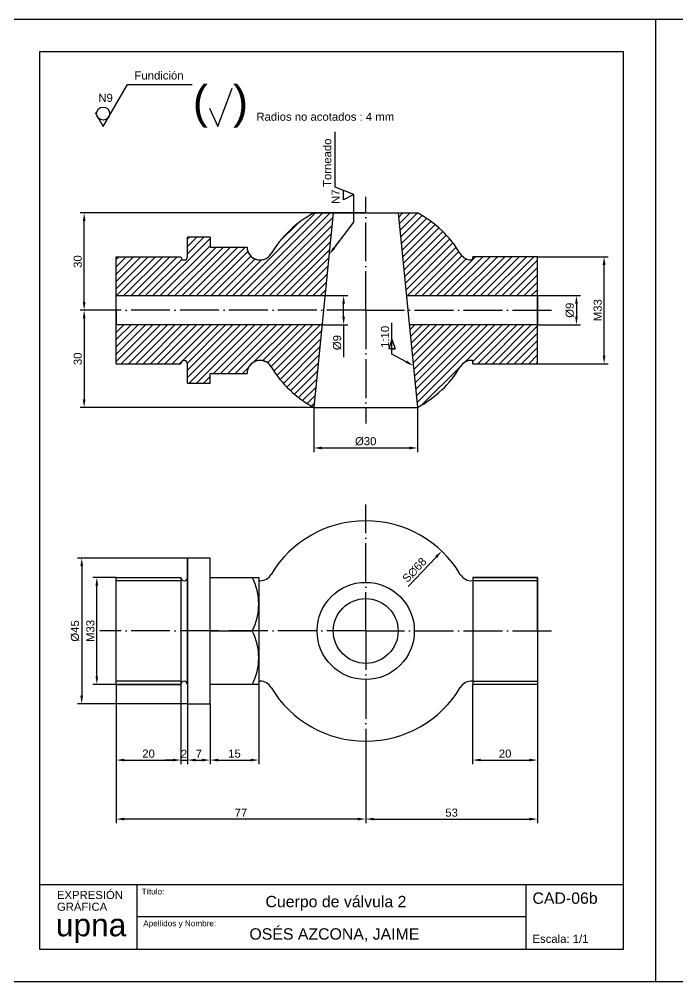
# Model space of a CAD drawing. Header units: millimetres. Extents: x 4357 to 9851, y 1421 to 2962.
# Drawn here: x 5211 to 5414.2, y 1421.5 to 1718.5 of the extents above; entities that cross this region are included whole.
import ezdxf

# ---------------------------------------------------------------- set-up
doc = ezdxf.new("R2010")
doc.units = ezdxf.units.MM
doc.linetypes.add('ACAD_ISO04W100', pattern=[30, 24, -3, 0, -3])
for name, color, linetype in [('010_formato', 5, 'Continuous'), ('015_cajetin', 4, 'Continuous'), ('020_rotulacion_textos', 4, 'Continuous'), ('030_linea_continua_gruesa', 7, 'Continuous'), ('031_linea_continua_fina', 4, 'Continuous'), ('034_ejes', 2, 'Continuous'), ('035_rayados_sombreados', 3, 'Continuous'), ('040_cotas', 1, 'Continuous')]:
    doc.layers.add(name, color=color, linetype=linetype)
doc.styles.add('Arial 1.8', font='arial.ttf', dxfattribs={"height": 1.8})
doc.styles.add('Arial 2.5', font='arial.ttf', dxfattribs={"height": 2.5})
doc.styles.add('Arial 3.5', font='arial.ttf', dxfattribs={"height": 3.5})
doc.styles.add('Estilo1', font='arial.ttf', dxfattribs={"height": 10})
doc.styles.add('LogoUpna', font='swissl.ttf')
doc.dimstyles.new('Arial 2.5', dxfattribs={"dimtxt": 2.5, "dimasz": 2.5, "dimexe": 1.25, "dimexo": 0, "dimgap": 0.7, "dimtad": 1, "dimtxsty": 'Arial 2.5', "dimcen": 2.5, "dimadec": 0, "dimazin": 0, "dimtfac": 1, "dimtmove": 0, "dimatfit": 3, "dimfxl": 1, "dimarcsym": 0})

# ---------------------------------------------------------------- blocks, each defined once
blk = doc.blocks.new('*D76')
at = {"layer": '040_cotas', "color": 0, "lineweight": -2, "transparency": 16777216}
for p, q in [((5370.89, 1633.19), (5384.16, 1633.19)), ((5382.91, 1630.69), (5382.91, 1626.69)), ((5370.89, 1624.19), (5384.16, 1624.19))]:
    blk.add_line(p, q, dxfattribs=at)
at = {"layer": '040_cotas', "color": 0, "transparency": 16777216}
for points in [[(5382.5, 1630.69), (5383.33, 1630.69), (5382.91, 1633.19)], [(5382.5, 1626.69), (5383.33, 1626.69), (5382.91, 1624.19)]]:
    blk.add_solid(points, dxfattribs=at)
at = {"layer": 'Defpoints', "color": 0, "transparency": 16777216}
for p in [(5370.89, 1633.19), (5370.89, 1624.19), (5382.91, 1624.19)]:
    blk.add_point(p, dxfattribs=at)
at = {"layer": '040_cotas', "color": 0, "transparency": 16777216, "insert": (5380.87, 1628.69), "char_height": 2.5, "attachment_point": 5, "rotation": 90, "style": 'Arial 2.5'}
blk.add_mtext('%%C9', dxfattribs=at)
blk = doc.blocks.new('*D77')
at = {"layer": '040_cotas', "color": 0, "lineweight": -2, "transparency": 16777216}
for p, q in [((5370.89, 1645.19), (5392.7, 1645.19)), ((5391.45, 1614.69), (5391.45, 1642.69)), ((5370.89, 1612.19), (5392.7, 1612.19))]:
    blk.add_line(p, q, dxfattribs=at)
at = {"layer": '040_cotas', "color": 0, "transparency": 16777216}
for points in [[(5391.03, 1642.69), (5391.86, 1642.69), (5391.45, 1645.19)], [(5391.03, 1614.69), (5391.86, 1614.69), (5391.45, 1612.19)]]:
    blk.add_solid(points, dxfattribs=at)
at = {"layer": 'Defpoints', "color": 0, "transparency": 16777216}
for p in [(5370.89, 1645.19), (5391.45, 1645.19), (5370.89, 1612.19)]:
    blk.add_point(p, dxfattribs=at)
at = {"layer": '040_cotas', "color": 0, "transparency": 16777216, "insert": (5389.47, 1628.69), "char_height": 2.5, "attachment_point": 5, "rotation": 90, "style": 'Arial 2.5'}
blk.add_mtext('M33', dxfattribs=at)
blk = doc.blocks.new('*D78')
at = {"layer": '040_cotas', "color": 0, "lineweight": -2, "transparency": 16777216}
for p, q in [((5301.89, 1598.69), (5301.89, 1584.93)), ((5333.89, 1598.69), (5333.89, 1584.93)), ((5304.39, 1586.18), (5331.39, 1586.18))]:
    blk.add_line(p, q, dxfattribs=at)
at = {"layer": '040_cotas', "color": 0, "transparency": 16777216}
for points in [[(5304.39, 1586.59), (5304.39, 1585.76), (5301.89, 1586.18)], [(5331.39, 1586.59), (5331.39, 1585.76), (5333.89, 1586.18)]]:
    blk.add_solid(points, dxfattribs=at)
at = {"layer": 'Defpoints', "color": 0, "transparency": 16777216}
for p in [(5301.89, 1598.69), (5333.89, 1598.69), (5333.89, 1586.18)]:
    blk.add_point(p, dxfattribs=at)
at = {"layer": '040_cotas', "color": 0, "transparency": 16777216, "insert": (5317.89, 1588.22), "char_height": 2.5, "attachment_point": 5, "style": 'Arial 2.5'}
blk.add_mtext('%%C30', dxfattribs=at)
blk = doc.blocks.new('*D79')
at = {"layer": '040_cotas', "color": 0, "lineweight": -2, "transparency": 16777216}
for p, q in [((5240.89, 1628.69), (5229.77, 1628.69)), ((5231.02, 1626.19), (5231.02, 1601.19)), ((5301.89, 1598.69), (5229.77, 1598.69))]:
    blk.add_line(p, q, dxfattribs=at)
at = {"layer": '040_cotas', "color": 0, "transparency": 16777216}
for points in [[(5230.6, 1626.19), (5231.43, 1626.19), (5231.02, 1628.69)], [(5230.6, 1601.19), (5231.43, 1601.19), (5231.02, 1598.69)]]:
    blk.add_solid(points, dxfattribs=at)
at = {"layer": 'Defpoints', "color": 0, "transparency": 16777216}
for p in [(5240.89, 1628.69), (5231.02, 1598.69), (5301.89, 1598.69)]:
    blk.add_point(p, dxfattribs=at)
at = {"layer": '040_cotas', "color": 0, "transparency": 16777216, "insert": (5229.04, 1613.69), "char_height": 2.5, "attachment_point": 5, "rotation": 90, "style": 'Arial 2.5'}
blk.add_mtext('30', dxfattribs=at)
blk = doc.blocks.new('*D80')
at = {"layer": '040_cotas', "color": 0, "lineweight": -2, "transparency": 16777216}
for p, q in [((5307.89, 1658.69), (5229.77, 1658.69)), ((5231.02, 1631.19), (5231.02, 1656.19)), ((5240.89, 1628.69), (5229.77, 1628.69))]:
    blk.add_line(p, q, dxfattribs=at)
at = {"layer": '040_cotas', "color": 0, "transparency": 16777216}
for points in [[(5230.6, 1656.19), (5231.43, 1656.19), (5231.02, 1658.69)], [(5230.6, 1631.19), (5231.43, 1631.19), (5231.02, 1628.69)]]:
    blk.add_solid(points, dxfattribs=at)
at = {"layer": 'Defpoints', "color": 0, "transparency": 16777216}
for p in [(5231.02, 1658.69), (5307.89, 1658.69), (5240.89, 1628.69)]:
    blk.add_point(p, dxfattribs=at)
at = {"layer": '040_cotas', "color": 0, "transparency": 16777216, "insert": (5229.04, 1643.69), "char_height": 2.5, "attachment_point": 5, "rotation": 90, "style": 'Arial 2.5'}
blk.add_mtext('30', dxfattribs=at)
blk = doc.blocks.new('*D82')
at = {"layer": '040_cotas', "color": 0, "lineweight": -2, "transparency": 16777216}
blk.add_line((5330.98, 1543.46), (5339.62, 1552.53), dxfattribs=at)
at = {"layer": '040_cotas', "color": 0, "transparency": 16777216}
blk.add_solid([(5339.31, 1552.82), (5339.92, 1552.24), (5341.34, 1554.34)], dxfattribs=at)
at = {"layer": 'Defpoints', "color": 0, "transparency": 16777216}
for p in [(5341.34, 1554.34), (5294.44, 1505.1)]:
    blk.add_point(p, dxfattribs=at)
at = {"layer": '040_cotas', "color": 0, "transparency": 16777216, "insert": (5332.95, 1548.5), "char_height": 2.5, "attachment_point": 5, "rotation": 46.3978, "style": 'Arial 2.5'}
blk.add_mtext('S∅68', dxfattribs=at)
blk = doc.blocks.new('*D83')
at = {"layer": '040_cotas', "color": 0, "lineweight": -2, "transparency": 16777216}
for p, q in [((5350.89, 1513.22), (5350.89, 1488.63)), ((5370.89, 1513.22), (5370.89, 1488.63)), ((5353.39, 1489.88), (5368.39, 1489.88))]:
    blk.add_line(p, q, dxfattribs=at)
at = {"layer": '040_cotas', "color": 0, "transparency": 16777216}
for points in [[(5353.39, 1490.29), (5353.39, 1489.46), (5350.89, 1489.88)], [(5368.39, 1490.29), (5368.39, 1489.46), (5370.89, 1489.88)]]:
    blk.add_solid(points, dxfattribs=at)
at = {"layer": 'Defpoints', "color": 0, "transparency": 16777216}
for p in [(5350.89, 1513.22), (5370.89, 1513.22), (5370.89, 1489.88)]:
    blk.add_point(p, dxfattribs=at)
at = {"layer": '040_cotas', "color": 0, "transparency": 16777216, "insert": (5360.89, 1491.85), "char_height": 2.5, "attachment_point": 5, "style": 'Arial 2.5'}
blk.add_mtext('20', dxfattribs=at)
blk = doc.blocks.new('*D84')
at = {"layer": '040_cotas', "color": 0, "lineweight": -2, "transparency": 16777216}
for p, q in [((5240.89, 1546.22), (5233.68, 1546.22)), ((5234.93, 1515.72), (5234.93, 1543.72)), ((5240.89, 1513.22), (5233.68, 1513.22))]:
    blk.add_line(p, q, dxfattribs=at)
at = {"layer": '040_cotas', "color": 0, "transparency": 16777216}
for points in [[(5234.51, 1543.72), (5235.35, 1543.72), (5234.93, 1546.22)], [(5234.51, 1515.72), (5235.35, 1515.72), (5234.93, 1513.22)]]:
    blk.add_solid(points, dxfattribs=at)
at = {"layer": 'Defpoints', "color": 0, "transparency": 16777216}
for p in [(5234.93, 1546.22), (5240.89, 1546.22), (5240.89, 1513.22)]:
    blk.add_point(p, dxfattribs=at)
at = {"layer": '040_cotas', "color": 0, "transparency": 16777216, "insert": (5232.95, 1529.72), "char_height": 2.5, "attachment_point": 5, "rotation": 90, "style": 'Arial 2.5'}
blk.add_mtext('M33', dxfattribs=at)
blk = doc.blocks.new('*D85')
at = {"layer": '040_cotas', "color": 0, "lineweight": -2, "transparency": 16777216}
for p, q in [((5262.89, 1552.22), (5229.01, 1552.22)), ((5230.26, 1549.72), (5230.26, 1509.72)), ((5262.89, 1507.22), (5229.01, 1507.22))]:
    blk.add_line(p, q, dxfattribs=at)
at = {"layer": '040_cotas', "color": 0, "transparency": 16777216}
for points in [[(5229.85, 1549.72), (5230.68, 1549.72), (5230.26, 1552.22)], [(5229.85, 1509.72), (5230.68, 1509.72), (5230.26, 1507.22)]]:
    blk.add_solid(points, dxfattribs=at)
at = {"layer": 'Defpoints', "color": 0, "transparency": 16777216}
for p in [(5262.89, 1552.22), (5230.26, 1507.22), (5262.89, 1507.22)]:
    blk.add_point(p, dxfattribs=at)
at = {"layer": '040_cotas', "color": 0, "transparency": 16777216, "insert": (5228.22, 1529.72), "char_height": 2.5, "attachment_point": 5, "rotation": 90, "style": 'Arial 2.5'}
blk.add_mtext('%%C45', dxfattribs=at)
blk = doc.blocks.new('*D86')
at = {"layer": '040_cotas', "color": 0, "lineweight": -2, "transparency": 16777216}
for p, q in [((5240.89, 1513.22), (5240.89, 1488.63)), ((5260.89, 1513.22), (5260.89, 1488.63)), ((5243.39, 1489.88), (5258.39, 1489.88))]:
    blk.add_line(p, q, dxfattribs=at)
at = {"layer": '040_cotas', "color": 0, "transparency": 16777216}
for points in [[(5243.39, 1490.29), (5243.39, 1489.46), (5240.89, 1489.88)], [(5258.39, 1490.29), (5258.39, 1489.46), (5260.89, 1489.88)]]:
    blk.add_solid(points, dxfattribs=at)
at = {"layer": 'Defpoints', "color": 0, "transparency": 16777216}
for p in [(5240.89, 1513.22), (5260.89, 1513.22), (5260.89, 1489.88)]:
    blk.add_point(p, dxfattribs=at)
at = {"layer": '040_cotas', "color": 0, "transparency": 16777216, "insert": (5250.89, 1491.85), "char_height": 2.5, "attachment_point": 5, "style": 'Arial 2.5'}
blk.add_mtext('20', dxfattribs=at)
blk = doc.blocks.new('*D88')
at = {"layer": '040_cotas', "color": 0, "lineweight": -2, "transparency": 16777216}
for p, q in [((5262.89, 1507.22), (5262.89, 1488.63)), ((5269.89, 1507.22), (5269.89, 1488.63)), ((5265.39, 1489.88), (5267.39, 1489.88))]:
    blk.add_line(p, q, dxfattribs=at)
at = {"layer": '040_cotas', "color": 0, "transparency": 16777216}
for points in [[(5265.39, 1490.29), (5265.39, 1489.46), (5262.89, 1489.88)], [(5267.39, 1490.29), (5267.39, 1489.46), (5269.89, 1489.88)]]:
    blk.add_solid(points, dxfattribs=at)
at = {"layer": 'Defpoints', "color": 0, "transparency": 16777216}
for p in [(5262.89, 1507.22), (5269.89, 1507.22), (5269.89, 1489.88)]:
    blk.add_point(p, dxfattribs=at)
at = {"layer": '040_cotas', "color": 0, "transparency": 16777216, "insert": (5266.39, 1491.83), "char_height": 2.5, "attachment_point": 5, "style": 'Arial 2.5'}
blk.add_mtext('7', dxfattribs=at)
blk = doc.blocks.new('*D89')
at = {"layer": '040_cotas', "color": 0, "lineweight": -2, "transparency": 16777216}
for p, q in [((5284.89, 1513.22), (5284.89, 1488.63)), ((5269.89, 1507.22), (5269.89, 1488.63)), ((5272.39, 1489.88), (5282.39, 1489.88))]:
    blk.add_line(p, q, dxfattribs=at)
at = {"layer": '040_cotas', "color": 0, "transparency": 16777216}
for points in [[(5272.39, 1490.29), (5272.39, 1489.46), (5269.89, 1489.88)], [(5282.39, 1490.29), (5282.39, 1489.46), (5284.89, 1489.88)]]:
    blk.add_solid(points, dxfattribs=at)
at = {"layer": 'Defpoints', "color": 0, "transparency": 16777216}
for p in [(5284.89, 1513.22), (5269.89, 1507.22), (5284.89, 1489.88)]:
    blk.add_point(p, dxfattribs=at)
at = {"layer": '040_cotas', "color": 0, "transparency": 16777216, "insert": (5277.39, 1491.85), "char_height": 2.5, "attachment_point": 5, "style": 'Arial 2.5'}
blk.add_mtext('15', dxfattribs=at)
blk = doc.blocks.new('*D90')
at = {"layer": '040_cotas', "color": 0, "lineweight": -2, "transparency": 16777216}
for p, q in [((5240.89, 1513.22), (5240.89, 1470.42)), ((5317.89, 1490.72), (5317.89, 1470.42)), ((5315.39, 1471.67), (5243.39, 1471.67))]:
    blk.add_line(p, q, dxfattribs=at)
at = {"layer": '040_cotas', "color": 0, "transparency": 16777216}
for points in [[(5243.39, 1472.08), (5243.39, 1471.25), (5240.89, 1471.67)], [(5315.39, 1472.08), (5315.39, 1471.25), (5317.89, 1471.67)]]:
    blk.add_solid(points, dxfattribs=at)
at = {"layer": 'Defpoints', "color": 0, "transparency": 16777216}
for p in [(5240.89, 1513.22), (5317.89, 1490.72), (5240.89, 1471.67)]:
    blk.add_point(p, dxfattribs=at)
at = {"layer": '040_cotas', "color": 0, "transparency": 16777216, "insert": (5279.39, 1473.62), "char_height": 2.5, "attachment_point": 5, "style": 'Arial 2.5'}
blk.add_mtext('77', dxfattribs=at)
blk = doc.blocks.new('*D91')
at = {"layer": '040_cotas', "color": 0, "lineweight": -2, "transparency": 16777216}
for p, q in [((5370.89, 1513.22), (5370.89, 1470.42)), ((5317.89, 1490.72), (5317.89, 1470.42)), ((5320.39, 1471.67), (5368.39, 1471.67))]:
    blk.add_line(p, q, dxfattribs=at)
at = {"layer": '040_cotas', "color": 0, "transparency": 16777216}
for points in [[(5320.39, 1472.08), (5320.39, 1471.25), (5317.89, 1471.67)], [(5368.39, 1472.08), (5368.39, 1471.25), (5370.89, 1471.67)]]:
    blk.add_solid(points, dxfattribs=at)
at = {"layer": 'Defpoints', "color": 0, "transparency": 16777216}
for p in [(5370.89, 1513.22), (5317.89, 1490.72), (5370.89, 1471.67)]:
    blk.add_point(p, dxfattribs=at)
at = {"layer": '040_cotas', "color": 0, "transparency": 16777216, "insert": (5344.39, 1473.64), "char_height": 2.5, "attachment_point": 5, "style": 'Arial 2.5'}
blk.add_mtext('53', dxfattribs=at)

msp = doc.modelspace()

# ---------------------------------------------------------------- hatches: boundary and pattern name
at = {"layer": '035_rayados_sombreados'}
h = msp.add_hatch(dxfattribs=at)
h.set_pattern_fill('ANSI31', color=256, scale=0.5)
h.set_pattern_definition([(45, (5, 5), (-1.122532, 1.122532), [])])
h.paths.add_polyline_path([(5240.892, 1624.193), (5240.892, 1612.193), (5260.892, 1612.193, -1), (5262.892, 1612.193), (5262.892, 1606.193), (5269.892, 1606.193), (5269.892, 1609.193), (5281.276, 1609.193, -0.7612829), (5288.71, 1611.246, 0.1363301), (5301.892, 1598.693), (5304.442, 1624.193)])
h.paths.add_polyline_path([(5281.276, 1648.193), (5269.892, 1648.193), (5269.892, 1651.193), (5262.892, 1651.193), (5262.892, 1645.193, -1), (5260.892, 1645.193), (5240.892, 1645.193), (5240.892, 1633.193), (5305.342, 1633.193), (5307.892, 1658.693), (5301.892, 1658.693, 0.1363301), (5288.71, 1646.14, -0.4691539), (5282.631, 1645.193, -0.2152504)])
h.paths.add_polyline_path([(5330.442, 1633.193), (5370.892, 1633.193), (5370.892, 1644.193), (5370.892, 1645.193), (5350.892, 1645.193), (5350.892, 1644.193), (5350.507, 1644.193, -0.2638641), (5347.074, 1646.14, 0.1363301), (5333.892, 1658.693), (5327.892, 1658.693)])
h.paths.add_polyline_path([(5333.892, 1598.693, 0.1363301), (5347.074, 1611.246, -0.2638641), (5350.507, 1613.193), (5350.892, 1613.193), (5350.892, 1612.193), (5370.892, 1612.193), (5370.892, 1624.193), (5331.342, 1624.193)])

# ---------------------------------------------------------------- linework, layer by layer
at = {"layer": '010_formato'}
for p, q in [((5197.343, 1718.472), (5407.343, 1718.472)), ((5407.343, 1718.472), (5407.343, 1421.472)), ((5407.343, 1718.472), (5617.343, 1718.472)), ((5407.343, 1421.472), (5197.343, 1421.472)), ((5617.343, 1421.472), (5407.343, 1421.472))]:
    msp.add_line(p, q, dxfattribs=at)
at = {"layer": '015_cajetin'}
for p, q in [((5217.343, 1708.472), (5397.343, 1708.472)), ((5217.343, 1431.472), (5217.343, 1708.472)), ((5397.343, 1708.472), (5397.343, 1431.472)), ((5217.343, 1451.472), (5397.343, 1451.472)), ((5247.343, 1431.472), (5247.343, 1451.472)), ((5367.343, 1451.472), (5367.343, 1431.472)), ((5367.343, 1441.472), (5247.343, 1441.472)), ((5397.343, 1431.472), (5217.343, 1431.472))]:
    msp.add_line(p, q, dxfattribs=at)
at = {"layer": '030_linea_continua_gruesa'}
for p, q in [((5301.892, 1658.693), (5333.892, 1658.693)), ((5307.892, 1658.693), (5301.892, 1598.693)), ((5317.892, 1658.693), (5307.892, 1658.693)), ((5317.892, 1658.693), (5327.892, 1658.693)), ((5327.892, 1658.693), (5333.892, 1598.693)), ((5269.892, 1651.193), (5262.892, 1651.193)), ((5262.892, 1645.193), (5262.892, 1651.193)), ((5269.892, 1651.193), (5269.892, 1648.193)), ((5269.892, 1648.193), (5281.276, 1648.193)), ((5240.892, 1612.193), (5240.892, 1645.193)), ((5240.892, 1645.193), (5260.892, 1645.193)), ((5350.892, 1644.193), (5350.507, 1644.193)), ((5370.892, 1645.193), (5350.892, 1645.193)), ((5350.892, 1644.193), (5350.892, 1645.193)), ((5370.892, 1612.193), (5370.892, 1645.193)), ((5370.892, 1613.193), (5370.892, 1644.193)), ((5240.892, 1628.693), (5240.892, 1633.193)), ((5240.892, 1633.193), (5305.342, 1633.193)), ((5240.892, 1624.193), (5240.892, 1633.193)), ((5330.442, 1633.193), (5370.892, 1633.193)), ((5370.892, 1633.193), (5370.892, 1624.193)), ((5240.892, 1628.693), (5240.892, 1624.193)), ((5304.442, 1624.193), (5240.892, 1624.193)), ((5370.892, 1624.193), (5331.342, 1624.193)), ((5285.276, 1613.193), (5284.892, 1613.193)), ((5350.892, 1613.193), (5350.507, 1613.193)), ((5350.892, 1612.193), (5350.892, 1613.193)), ((5240.892, 1612.193), (5260.892, 1612.193)), ((5262.892, 1606.193), (5262.892, 1612.193)), ((5350.892, 1612.193), (5370.892, 1612.193)), ((5269.892, 1606.193), (5269.892, 1609.193)), ((5269.892, 1609.193), (5281.276, 1609.193)), ((5262.892, 1606.193), (5269.892, 1606.193)), ((5301.892, 1598.693), (5333.892, 1598.693)), ((5262.892, 1529.718), (5262.892, 1552.218)), ((5262.892, 1552.218), (5262.892, 1507.218)), ((5269.892, 1552.218), (5262.892, 1552.218)), ((5269.892, 1507.218), (5269.892, 1552.218)), ((5240.892, 1513.218), (5240.892, 1546.218)), ((5240.892, 1546.218), (5260.892, 1546.218)), ((5260.892, 1546.218), (5260.892, 1513.218)), ((5262.892, 1513.218), (5262.892, 1546.218)), ((5269.892, 1546.218), (5284.892, 1546.218)), ((5284.892, 1546.218), (5284.892, 1513.218)), ((5284.892, 1545.218), (5285.276, 1545.218)), ((5370.892, 1546.218), (5350.892, 1546.218)), ((5350.892, 1546.218), (5350.892, 1513.218)), ((5350.892, 1546.218), (5370.892, 1546.218)), ((5370.892, 1529.718), (5370.892, 1546.218)), ((5370.892, 1546.218), (5370.892, 1513.218)), ((5269.892, 1529.718), (5282.892, 1529.718)), ((5269.892, 1529.718), (5282.892, 1529.718)), ((5284.892, 1529.718), (5284.892, 1513.218)), ((5260.892, 1513.218), (5240.892, 1513.218)), ((5240.892, 1513.218), (5260.892, 1513.218)), ((5284.892, 1513.218), (5269.892, 1513.218)), ((5284.892, 1514.218), (5285.276, 1514.218)), ((5370.892, 1513.218), (5350.892, 1513.218)), ((5262.892, 1507.218), (5269.892, 1507.218))]:
    msp.add_line(p, q, dxfattribs=at)
for radius in [15, 10]:
    msp.add_circle((5317.892, 1529.718), radius, dxfattribs=at)
for centre, radius, start, end in [((5317.892, 1628.693), 34, 118.07249, 149.12559), ((5317.892, 1628.693), 34, 30.87441, 61.92751), ((5285.276, 1648.193), 4, 180, 329.12559), ((5285.276, 1648.193), 4, 228.59038, 329.12559), ((5350.507, 1648.193), 4, 210.87441, 270), ((5261.892, 1645.193), 1, 180, 0), ((5261.892, 1612.193), 1, 0, 180), ((5285.276, 1609.193), 4, 30.87441, 180), ((5285.276, 1609.193), 4, 30.87441, 131.40962), ((5350.507, 1609.193), 4, 84.47933, 149.12559), ((5317.892, 1628.693), 34, 210.87441, 241.92751), ((5317.892, 1628.693), 34, 298.07249, 329.12559), ((5317.892, 1529.718), 34, 30.87441, 149.12559), ((5261.892, 1546.218), 1, 180, 0), ((5266.876, 1537.968), 18.016, 332.74601, 27.25399), ((5285.276, 1549.218), 4, 270, 329.12559), ((5350.507, 1549.218), 4, 210.87441, 275.52067), ((5266.876, 1521.468), 18.016, 332.74601, 27.25399), ((5261.892, 1513.218), 1, 0, 180), ((5285.276, 1510.218), 4, 30.87441, 90), ((5317.892, 1529.718), 34, 210.87441, 329.12559), ((5350.507, 1510.218), 4, 84.47933, 149.12559)]:
    msp.add_arc(centre, radius, start, end, dxfattribs=at)
at = {"layer": '031_linea_continua_fina'}
for p, q in [((5260.892, 1545.218), (5240.892, 1545.218)), ((5350.892, 1545.237), (5370.892, 1545.237)), ((5260.892, 1514.218), (5240.892, 1514.218)), ((5350.892, 1514.2), (5370.892, 1514.2))]:
    msp.add_line(p, q, dxfattribs=at)
at = {"layer": '034_ejes', "linetype": 'ACAD_ISO04W100', "ltscale": 0.5}
for p, q in [((5317.892, 1628.693), (5317.892, 1663.693)), ((5317.892, 1628.693), (5235.892, 1628.693)), ((5317.892, 1628.693), (5375.892, 1628.693)), ((5317.892, 1628.693), (5317.892, 1593.693)), ((5317.892, 1529.718), (5317.892, 1568.718)), ((5317.892, 1529.718), (5235.892, 1529.718)), ((5317.892, 1529.718), (5375.892, 1529.718)), ((5317.892, 1529.718), (5317.892, 1490.718))]:
    msp.add_line(p, q, dxfattribs=at)
at = {"layer": '040_cotas'}
for p, q in [((5236.857, 1685.358), (5244.369, 1698.341)), ((5244.369, 1698.341), (5264.369, 1698.341)), ((5272.278, 1685.412), (5276.639, 1697.177)), ((5269.662, 1691.077), (5272.278, 1685.412)), ((5234.387, 1689.705), (5236.857, 1685.358)), ((5308.421, 1676.682), (5308.421, 1683.682)), ((5308.421, 1666.682), (5308.421, 1676.682)), ((5314.218, 1664.393), (5308.421, 1666.682)), ((5311.063, 1662.721), (5311.063, 1665.538)), ((5314.218, 1664.393), (5311.063, 1662.721)), ((5314.218, 1655.807), (5314.218, 1664.393)), ((5308.132, 1647.872), (5314.218, 1655.807)), ((5308.132, 1647.872), (5309.849, 1650.111)), ((5305.342, 1633.193), (5312.324, 1633.193)), ((5311.074, 1626.693), (5311.074, 1630.693)), ((5326.001, 1619.76), (5326.001, 1624.76)), ((5304.442, 1624.193), (5312.324, 1624.193)), ((5311.074, 1624.193), (5311.074, 1614.193)), ((5326.001, 1615.15), (5326.001, 1622.664)), ((5326.001, 1619.76), (5325.001, 1616.76)), ((5326.001, 1616.76), (5326.001, 1619.76)), ((5326.001, 1619.76), (5327.001, 1616.76)), ((5327.001, 1616.76), (5325.001, 1616.76)), ((5326.001, 1616.76), (5327.001, 1616.76)), ((5330.402, 1612.777), (5326.001, 1615.15)), ((5330.402, 1612.777), (5329.003, 1613.531)), ((5260.892, 1513.218), (5260.892, 1488.625)), ((5262.892, 1507.218), (5262.892, 1488.625)), ((5258.392, 1489.875), (5255.892, 1489.875)), ((5260.892, 1489.875), (5262.892, 1489.875))]:
    msp.add_line(p, q, dxfattribs=at)
msp.add_circle((5236.873, 1689.379), 2, dxfattribs=at)
for points in [[(5307.802, 1648.125), (5308.463, 1647.618), (5306.611, 1645.888)], [(5310.658, 1630.693), (5311.491, 1630.693), (5311.074, 1633.193)], [(5310.658, 1626.693), (5311.491, 1626.693), (5311.074, 1624.193)], [(5330.599, 1613.143), (5330.204, 1612.41), (5332.602, 1611.59)], [(5258.392, 1490.292), (5258.392, 1489.458), (5260.892, 1489.875)], [(5265.392, 1490.292), (5265.392, 1489.458), (5262.892, 1489.875)]]:
    msp.add_solid(points, dxfattribs=at)

# ---------------------------------------------------------------- texts
at = {"layer": '020_rotulacion_textos', "linetype": 'Continuous', "style": 'LogoUpna'}
for s, p in [('EXPRESIÓN', (5222.618, 1447.001)), ('GRÁFICA', (5222.618, 1443.374))]:
    msp.add_text(s, height=2.5, dxfattribs=at).set_placement(p)
at = {"layer": '020_rotulacion_textos'}
for s, height, style, p in [('Título:', 1.8, 'Arial 1.8', (5248.774, 1448.395)), ('Cuerpo de válvula 2', 3.5, 'Arial 3.5', (5286.974, 1444.472)), ('CAD-06b', 3.5, 'Arial 3.5', (5369.343, 1445.522)), ('Apellidos y Nombre:', 1.8, 'Arial 1.8', (5249.252, 1438.578)), ('OSÉS AZCONA, JAIME', 3.5, 'Arial 3.5', (5282.013, 1434.472)), ('Escala: 1/1', 2.5, 'Arial 2.5', (5369.343, 1433.472))]:
    msp.add_text(s, height=height, dxfattribs=dict(at, style=style)).set_placement(p)
at = {"layer": '020_rotulacion_textos', "color": 10, "style": 'LogoUpna'}
msp.add_text('upna', height=7, dxfattribs=at).set_placement((5222.274, 1435.505))
at = {"layer": '040_cotas'}
for s, height, style, p in [('Fundición', 2.5, 'Arial 2.5', (5246.553, 1699.873)), ('(  )', 10, 'Estilo1', (5264.538, 1688.026)), ('N9', 2.5, 'Arial 2.5', (5235.402, 1692.974)), ('Radios no acotados : 4 mm', 2.5, 'Arial 2.5', (5284.161, 1687.155))]:
    msp.add_text(s, height=height, dxfattribs=dict(at, style=style)).set_placement(p)
at = {"layer": '040_cotas', "style": 'Arial 2.5'}
for s, p in [('Torneado', (5307.258, 1666.717)), ('N7', (5309.836, 1661.493)), ('1:10', (5325.105, 1617.072))]:
    msp.add_text(s, height=2.5, rotation=90, dxfattribs=at).set_placement(p)
at = {"layer": '040_cotas', "insert": (5309.098, 1618.693), "char_height": 2.5, "attachment_point": 5, "rotation": 90, "style": 'Arial 2.5'}
msp.add_mtext('%%C9', dxfattribs=at)
at = {"layer": '040_cotas', "insert": (5261.85, 1491.83), "char_height": 2.5, "attachment_point": 5, "style": 'Arial 2.5'}
msp.add_mtext('2', dxfattribs=at)

# ---------------------------------------------------------------- dimensions: what is measured, and where the dimension line sits
at = {"layer": '040_cotas'}
for base, p2, picture, middle in [((5231.015, 1658.693), (5307.892, 1658.693), '*D80', (5229.038, 1643.693)), ((5231.015, 1598.693), (5301.892, 1598.693), '*D79', (5229.038, 1613.693))]:
    dim = msp.add_linear_dim(base=base, p1=(5240.892, 1628.693), p2=p2, angle=90, dimstyle='Arial 2.5', dxfattribs=at)
    dim.commit()
    dim.dimension.update_dxf_attribs({"geometry": picture, "text_midpoint": middle})
for base, p1, p2, text, picture, middle in [((5391.446, 1645.193), (5370.892, 1612.193), (5370.892, 1645.193), 'M<>', '*D77', (5389.469, 1628.693)), ((5382.915, 1624.193), (5370.892, 1633.193), (5370.892, 1624.193), '%%C<>', '*D76', (5380.868, 1628.693)), ((5230.264, 1507.218), (5262.892, 1552.218), (5262.892, 1507.218), '%%C<>', '*D85', (5228.218, 1529.718)), ((5234.929, 1546.218), (5240.892, 1513.218), (5240.892, 1546.218), 'M<>', '*D84', (5232.952, 1529.718))]:
    dim = msp.add_linear_dim(base=base, p1=p1, p2=p2, angle=90, text=text, dimstyle='Arial 2.5', dxfattribs=at)
    dim.commit()
    dim.dimension.update_dxf_attribs({"geometry": picture, "text_midpoint": middle})
dim = msp.add_linear_dim(base=(5333.892, 1586.175), p1=(5301.892, 1598.693), p2=(5333.892, 1598.693), text='%%C30', dimstyle='Arial 2.5', dxfattribs=at)
dim.commit()
dim.dimension.update_dxf_attribs({"geometry": '*D78', "text_midpoint": (5317.892, 1588.222)})
dim = msp.add_diameter_dim_2p(p1=(5294.444, 1505.097), p2=(5341.34, 1554.339), text='S<>', dimstyle='Arial 2.5', dxfattribs=at)
dim.commit()
dim.dimension.update_dxf_attribs({"geometry": '*D82', "text_midpoint": (5334.436, 1547.09), "dimtype": 163})
for base, p1, p2, picture, middle in [((5260.892, 1489.875), (5240.892, 1513.218), (5260.892, 1513.218), '*D86', (5250.892, 1491.851)), ((5240.892, 1471.666), (5317.892, 1490.718), (5240.892, 1513.218), '*D90', (5279.392, 1473.616)), ((5284.892, 1489.875), (5269.892, 1507.218), (5284.892, 1513.218), '*D89', (5277.392, 1491.851)), ((5370.892, 1471.666), (5317.892, 1490.718), (5370.892, 1513.218), '*D91', (5344.392, 1473.643)), ((5370.892, 1489.875), (5350.892, 1513.218), (5370.892, 1513.218), '*D83', (5360.892, 1491.851)), ((5269.892, 1489.875), (5262.892, 1507.218), (5269.892, 1507.218), '*D88', (5266.392, 1491.825))]:
    dim = msp.add_linear_dim(base=base, p1=p1, p2=p2, dimstyle='Arial 2.5', dxfattribs=at)
    dim.commit()
    dim.dimension.update_dxf_attribs({"geometry": picture, "text_midpoint": middle})

doc.saveas('drawing.dxf')
